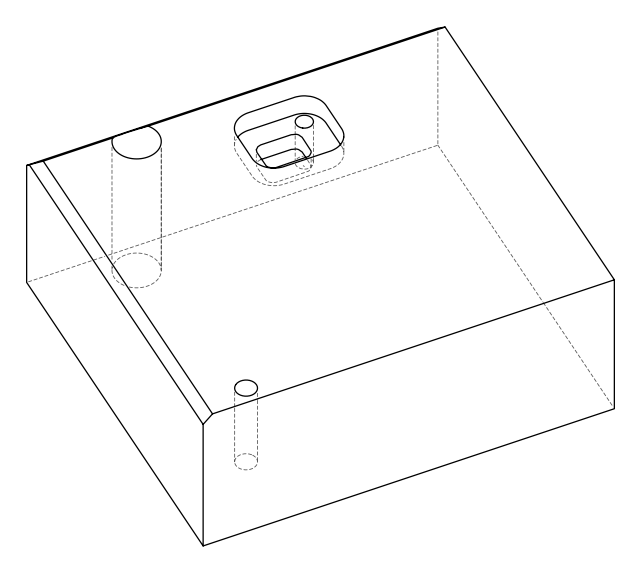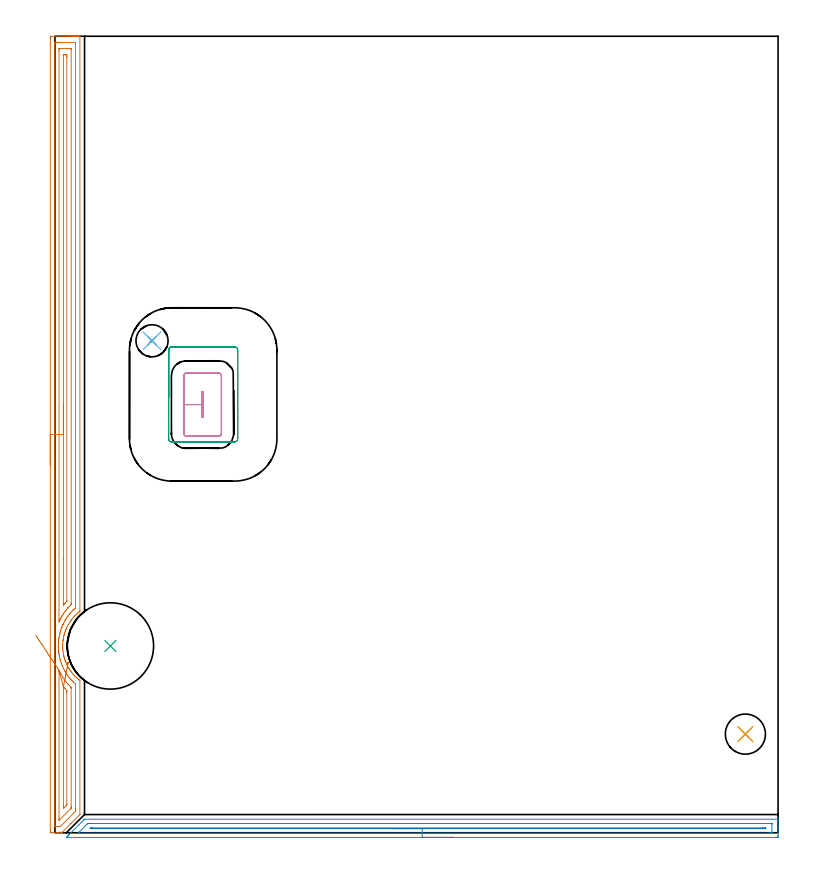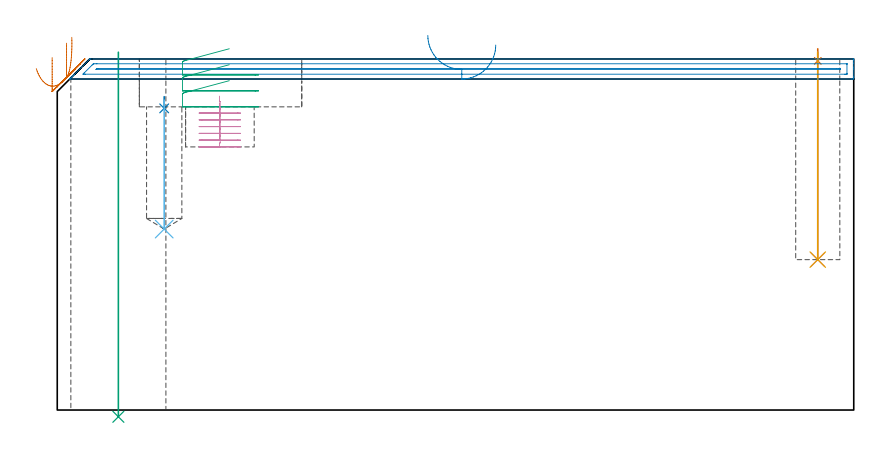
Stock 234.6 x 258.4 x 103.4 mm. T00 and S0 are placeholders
(PLAN: 10 operations, 7 tool changes, 17.6 min)
(1 SPOT_DRILL | STEP1POCKET | NXT0321_9005460120000 | 0.03 min | 1 mm3)
(2 SPOT_DRILL_1 | STEP1POCKET_1 | NXT0321_9005460120000 | 0.03 min | 1487 mm3)
(3 INDEXABLE_INSERT_DRILL_THROUGH_HOLE_FROM_SOLID | STEP1HOLE | NXT0302_027 | 0.43 min | 63641 mm3)
(4 DRILL_BLIND_HOLE_INTO_CENTER | STEP1POCKET | UGT0301_480 | 0.25 min | 3249 mm3)
(5 DRILL_TO_ENLARGE_BLIND_HOLE | STEP1POCKET | UGT0301_374 | 0.25 min | 4584 mm3)
(6 DRILL_BLIND_HOLE_INTO_CENTER_1 | STEP1POCKET_1 | UGT0301_217 | 0.16 min | 2940 mm3)
(7 AREA_MILL | FG_CHAMFER_SURFACE | UGT0205_001 | 8.3 min | 11707 mm3)
(8 AREA_MILL_1 | FG_CHAMFER_SURFACE_1 | UGT0205_001 | 5.62 min | 3955 mm3)
(9 MILL_RECTANGULAR_POCKET | POCKET_RECTANGULAR_STRAIGHT | UGT0201_109 | Follow Part, ap 6.35, ae 75% | 1 min | 34061 mm3)
(10 MILL_RECTANGULAR_POCKET_1 | POCKET_RECTANGULAR_STRAIGHT_1 | UGT0201_126 | Follow Part, ap 2, ae 75% | 1.53 min | 6540 mm3)
(TOOL NXT0321_9005460120000 | NC Spot Drill, 142deg, 12mm, Carbide, Uncoated | D12 PA142 FL30 Z2)
(TOOL NXT0302_027 | Index. Insert Drill 28mm [880-D2800L32-05] | D28 PA176 FL140 Z2)
(TOOL UGT0301_480 | Carbide Drill 8.5 mm | D8.5 PA118 FL75 Z2)
(TOOL UGT0301_374 | Twist Drill Flat Bottom 13 mm | D13 PA180 FL101 Z2)
(TOOL UGT0301_217 | Twist Drill 10.4 mm | D10.4 PA118 FL82 Z2)
(TOOL UGT0205_001 | Chamfer Mill 20 x 3 x 45 deg. | D20 FL50 Z2)
(TOOL UGT0201_109 | End Mill 25.4 mm | D25.4 FL25 Z2)
(TOOL UGT0201_126 | Carbide End Mill 8.0 | D8 FL15 Z4)
(OP 1 SPOT_DRILL)
G17 G21 G94 G90
T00 M6
G54
G17 G0 G90 X224. Y32. S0 M3
G43 Z113.4 H0
G94 G81 G98 Z102.836 F250. R106.4
G80
M5
M2
(OP 2 SPOT_DRILL_1)
G17 G21 G94 G90
T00 M6
G54
G17 G0 G90 X31.5 Y159.6 S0 M3
G43 Z113.4 H0
G94 G81 G98 Z88.852 F250. R92.3
G80
M5
M2
(OP 3 INDEXABLE_INSERT_DRILL_THROUGH_HOLE_FROM_SOLID)
G17 G21 G94 G90
T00 M6
G54
G17 G0 G90 X18. Y60.6 S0 M3
G43 Z113.4 H1
G94 G81 G98 Z-1.989 F250. R105.4
G80
M5
M2
(OP 4 DRILL_BLIND_HOLE_INTO_CENTER)
G17 G21 G94 G90
T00 M6
G54
G17 G0 G90 X224. Y32. S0 M3
G43 Z113.4 H0
G94 G81 G98 Z44.3 F250. R105.4
G80
M5
M2
(OP 5 DRILL_TO_ENLARGE_BLIND_HOLE)
G17 G21 G94 G90
T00 M6
G54
G17 G0 G90 X224. Y32. S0 M3
G43 Z113.4 H0
G94 G73 G98 Z44.3 F250. Q11.82 R105.4
G80
M5
M2
(OP 6 DRILL_BLIND_HOLE_INTO_CENTER_1)
G17 G21 G94 G90
T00 M6
G54
G17 G0 G90 X31.5 Y159.6 S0 M3
G43 Z113.4 H0
G94 G81 G98 Z53.3 F250. R91.3
G80
M5
M2
(OP 7 AREA_MILL)
G17 G21 G94 G90
T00 M6
G54
G17 G0 G90 X-1.5 Y119.2 S1061 M3
G43 Z113.4 H0
Z103.8
G94 G1 Y119.238 Z102.928 F250.
Y119.352 Z102.064
Y119.541 Z101.212
Y119.803 Z100.38
Y120.137 Z99.574
Y120.54 Z98.8
Y121.008 Z98.064
Y121.54 Z97.372
Y122.129 Z96.729
Y122.772 Z96.14
Y123.464 Z95.608
Y124.2 Z95.14
Y124.974 Z94.737
Y125.78 Z94.403
Y126.612 Z94.141
Y127.464 Z93.952
Y128.328 Z93.838
Y129.2 Z93.8
X-1.499 Y257.787 Z93.801
X-1.496 Y258.199 Z93.802
X-1.492 Y258.39 Z93.805
X-1.092 Y258.4 Z94.205
X5.057 Z100.351
X5.608 Z100.905
X5.935 Z101.231
X6.487 Z101.783
X6.813 Z102.108
X7.467 Z102.767
X7.796 Z103.096
X7.95 Y258.398 Z103.242
X8.098 Y258.39 Z103.388
X8.1 Y258.234 Z103.4
Y72.05
X8.099 Y71.806 Z103.386
X7.806 Y71.568 Z103.104
X7.74 Y71.516 Z103.038
X7.387 Y71.225 Z102.686
X7.354 Y71.198 Z102.653
X7.309 Y71.157 Z102.608
X7.253 Y71.105 Z102.549
X6.946 Y70.825 Z102.245
X6.546 Y70.441 Z101.846
X6.415 Y70.306 Z101.715
X6.039 Y69.893 Z101.339
X5.673 Y69.472 Z100.973
X5.626 Y69.414 Z100.925
X5.288 Y68.971 Z100.584
X4.96 Y68.521 Z100.259
X4.801 Y68.282 Z100.099
X4.404 Y67.629 Z99.701
X3.927 Y66.754 Z99.227
X3.716 Y66.292 Z99.014
X3.593 Y66.003 Z98.892
X3.527 Y65.844 Z98.823
X3.357 Y65.399 Z98.652
X3.201 Y64.952 Z98.498
X3.055 Y64.488 Z98.353
X3.047 Y64.46 Z98.345
X2.94 Y64.06 Z98.239
X2.834 Y63.614 Z98.133
X2.822 Y63.558 Z98.122
X2.743 Y63.167 Z98.04
X2.667 Y62.722 Z97.965
X2.654 Y62.622 Z97.952
X2.612 Y62.275 Z97.904
X2.608 Y62.227 Z97.899
X2.533 Y61.383 Z97.829
X2.521 Y60.843 Z97.807
X2.513 Y60.585 Z97.803
X2.51 Y60.49 Z97.804
X2.514 Y60.234 Z97.808
Y60.141 Z97.811
X2.517 Y60.044 Z97.812
X2.546 Y59.598 Z97.839
X2.552 Y59.549 Z97.843
X2.64 Y58.706 Z97.938
X2.79 Y57.813 Z98.088
X2.885 Y57.366 Z98.183
X2.898 Y57.316 Z98.195
X2.996 Y56.921 Z98.295
X3.054 Y56.711 Z98.354
X3.147 Y56.423 Z98.446
X3.274 Y56.029 Z98.574
X3.3 Y55.957 Z98.6
X3.439 Y55.581 Z98.734
X3.459 Y55.53 Z98.754
X3.52 Y55.377 Z98.817
X3.617 Y55.136 Z98.913
X3.768 Y54.79 Z99.066
X3.928 Y54.447 Z99.226
X3.984 Y54.337 Z99.283
X4.032 Y54.244 Z99.33
X4.529 Y53.352 Z99.827
X4.562 Y53.298 Z99.86
X4.661 Y53.133 Z99.96
X4.801 Y52.918 Z100.099
X4.951 Y52.702 Z100.246
X5.057 Y52.548 Z100.353
X5.117 Y52.459 Z100.415
X5.39 Y52.091 Z100.69
X5.674 Y51.729 Z100.972
X5.713 Y51.681 Z101.013
X5.808 Y51.567 Z101.107
X6.173 Y51.158 Z101.47
X6.399 Y50.917 Z101.696
X6.548 Y50.758 Z101.845
X6.629 Y50.675 Z101.927
X7.02 Y50.306 Z102.319
X7.092 Y50.242 Z102.391
X7.253 Y50.099 Z102.549
X7.336 Y50.024 Z102.634
X7.42 Y49.949 Z102.719
X7.617 Y49.782 Z102.917
X7.687 Y49.726 Z102.987
X7.831 Y49.61 Z103.13
X7.969 Y49.503 Z103.266
X8.094 Y49.402 Z103.392
X8.1 Y49.279 Z103.4
Y5.97
X8.095 Y5.905 Z103.391
X8.047 Y5.846 Z103.344
X5.15 Y2.95 Z100.45
X2.367 Y0.166 Z97.666
X2.309 Y0.109 Z97.608
X2.2 Y0.01 Z97.495
X2.095 Y0. Z97.394
X1.982 Z97.282
X1.319 Z96.618
X0.665 Z95.96
X-0.54 Z94.757
X-1.092 Y0.001 Z94.203
X-1.308 Y0.004 Z93.987
X-1.491 Y0.01 Z93.804
X-1.496 Y0.202 Z93.801
X-1.499 Y0.613
X-1.5 Y129.2 Z93.8
X-0.086 Z95.214
X-0.085 Y255.871 Z95.215
X-0.084 Y256.001 Z95.216
X-0.079 Y256.373 Z95.221
X0.281 Y256.392 Z95.581
X0.665 Y256.397 Z95.965
X1.151 Y256.4 Z96.451
X1.543 Z96.843
X6.609 Z101.909
X6.64 Y256.399 Z101.94
X6.672 Y256.395 Z101.972
X6.679 Y256.391 Z101.979
X6.682 Y256.385 Z101.982
X6.684 Y256.358 Z101.984
X6.685 Y256.131 Z101.985
X6.686 Y256.001 Z101.986
Y73.836
X6.684 Y73.075 Z101.984
X6.681 Y73.009 Z101.981
X6.679 Y72.98 Z101.979
X6.652 Y72.943 Z101.952
X6.28 Y72.593 Z101.58
X5.935 Y72.269 Z101.235
X5.825 Y72.162 Z101.125
X5.712 Y72.05 Z101.012
X5.394 Y71.707 Z100.694
X5.057 Y71.337 Z100.357
X4.973 Y71.242 Z100.273
X4.901 Y71.157 Z100.201
X4.576 Y70.753 Z99.876
X4.199 Y70.264 Z99.499
X4.178 Y70.235 Z99.478
X3.829 Y69.726 Z99.129
X3.602 Y69.371 Z98.902
X3.486 Y69.182 Z98.786
X3.3 Y68.871 Z98.6
X3.16 Y68.621 Z98.46
X3.082 Y68.478 Z98.382
X2.852 Y68.041 Z98.152
X2.626 Y67.585 Z97.926
X2.586 Y67.502 Z97.886
X2.56 Y67.445 Z97.86
X2.422 Y67.126 Z97.722
X2.296 Y66.82 Z97.596
X2.246 Y66.692 Z97.546
X2.055 Y66.172 Z97.355
X1.926 Y65.799 Z97.226
X1.833 Y65.504 Z97.133
X1.661 Y64.906 Z96.961
X1.543 Y64.455 Z96.843
X1.463 Y64.095 Z96.763
X1.446 Y64.013 Z96.746
X1.324 Y63.343 Z96.624
X1.287 Y63.12 Z96.587
X1.215 Y62.561 Z96.515
X1.185 Y62.227 Z96.485
X1.144 Y61.74 Z96.444
X1.122 Y61.334 Z96.422
X1.107 Y60.885 Z96.407
X1.1 Y60.442 Z96.4
X1.108 Y59.991 Z96.408
X1.133 Y59.549 Z96.433
X1.179 Y59.026 Z96.479
X1.219 Y58.656 Z96.519
X1.253 Y58.362 Z96.553
X1.306 Y58.004 Z96.606
X1.347 Y57.763 Z96.647
X1.414 Y57.388 Z96.714
X1.505 Y56.908 Z96.805
X1.513 Y56.87 Z96.813
X1.543 Y56.734 Z96.843
X1.697 Y56.133 Z96.997
X1.716 Y56.064 Z97.016
X1.742 Y55.977 Z97.042
X1.834 Y55.681 Z97.134
X2.035 Y55.084 Z97.335
X2.333 Y54.281 Z97.633
X2.37 Y54.191 Z97.67
X2.422 Y54.068 Z97.722
X2.708 Y53.444 Z98.008
X2.778 Y53.298 Z98.078
X3.198 Y52.509 Z98.498
X3.3 Y52.327 Z98.6
X3.603 Y51.821 Z98.903
X3.804 Y51.512 Z99.104
X4.178 Y50.974 Z99.478
X4.442 Y50.619 Z99.742
X4.714 Y50.273 Z100.014
X5.057 Y49.864 Z100.357
X5.178 Y49.726 Z100.478
X5.545 Y49.333 Z100.845
X5.935 Y48.932 Z101.235
X6.034 Y48.833 Z101.334
X6.679 Y48.231 Z101.979
X6.681 Y48.212 Z101.981
X6.684 Y48.165 Z101.984
X6.685 Y48.07 Z101.985
X6.686 Y47.94 Z101.986
X6.685 Y7.756 Z101.985
X6.679 Y7. Z101.979
X6.674 Y6.936 Z101.974
X6.609 Y6.863 Z101.909
X6.271 Y6.522 Z101.571
X5.935 Y6.185 Z101.235
X2.148 Y2.399 Z97.448
X1.838 Y2.099 Z97.138
X1.737 Y2.01 Z97.037
X1.543 Y2.007 Z96.843
X1.056 Y2.001 Z96.356
X-0.009 Z95.291
X-0.04 Y2.002 Z95.26
X-0.072 Y2.005 Z95.228
X-0.079 Y2.009 Z95.221
X-0.082 Y2.015 Z95.218
X-0.084 Y2.042 Z95.216
X-0.086 Y2.269 Z95.214
Y2.399
Y129.2
X1.328 Z96.628
X1.329 Y253.541 Z96.629
X1.33 Y254.215 Z96.63
X1.332 Y254.324 Z96.632
X1.335 Y254.376 Z96.635
X1.34 Y254.391 Z96.64
X1.366 Y254.396 Z96.666
X1.543 Y254.398 Z96.843
X2.24 Y254.4 Z97.54
X3.997 Z99.297
X4.875 Z100.175
X5.057 Y254.398 Z100.357
X5.238 Y254.393 Z100.538
X5.259 Y254.39 Z100.559
X5.265 Y254.381 Z100.565
X5.268 Y254.346 Z100.568
X5.27 Y254.288 Z100.57
X5.271 Y254.215 Z100.571
Y253.997
Y74.511
X5.268 Y74.292 Z100.568
X5.264 Y74.147 Z100.564
X5.26 Y74.051 Z100.56
X5.229 Y74.019 Z100.529
X5.047 Y73.836 Z100.347
X4.622 Y73.386 Z99.922
X4.21 Y72.943 Z99.51
X4.195 Y72.926 Z99.495
X4.178 Y72.907 Z99.478
X3.795 Y72.44 Z99.095
X3.481 Y72.05 Z98.781
X3.402 Y71.947 Z98.702
X3.3 Y71.808 Z98.6
X2.84 Y71.157 Z98.14
X2.674 Y70.9 Z97.974
X2.422 Y70.502 Z97.722
X2.332 Y70.355 Z97.632
X2.279 Y70.264 Z97.579
X2.013 Y69.786 Z97.313
X1.786 Y69.371 Z97.086
X1.702 Y69.21 Z97.002
X1.543 Y68.892 Z96.843
X1.41 Y68.614 Z96.71
X1.344 Y68.478 Z96.644
X1.338 Y68.473 Z96.638
X1.334 Y68.472 Z96.634
X1.331 Y68.478 Z96.631
X1.33 Y68.491 Z96.63
X1.329 Y68.696 Z96.629
X1.328 Y69.371 Z96.628
Y129.2
X2.743 Z98.043
Y252.103
X2.745 Y252.292 Z98.045
X2.747 Y252.36 Z98.047
X2.75 Y252.39 Z98.05
X2.77 Y252.392 Z98.07
X2.875 Y252.396 Z98.175
X3.3 Y252.4 Z98.6
X3.329 Z98.629
X3.725 Y252.397 Z99.025
X3.823 Y252.393 Z99.123
X3.845 Y252.39 Z99.145
X3.851 Y252.381 Z99.151
X3.853 Y252.346 Z99.153
X3.855 Y252.266 Z99.155
X3.857 Y251.863 Z99.157
Y251.537
Y75.339
X3.856 Y75.197 Z99.156
X3.853 Y75.127 Z99.153
X3.85 Y75.095 Z99.15
X3.837 Y75.076 Z99.137
X3.42 Y74.607 Z98.72
X3.3 Y74.469 Z98.6
X3.012 Y74.129 Z98.312
X2.764 Y73.836 Z98.064
X2.759 Z98.059
X2.75 Z98.05
X2.746 Y74.141 Z98.046
X2.744 Y74.402 Z98.044
X2.743 Y88.772 Z98.043
Y129.2
Y130.072 Z98.081
Y130.936 Z98.195
Y131.788 Z98.383
Y132.62 Z98.646
Y133.426 Z98.98
Y134.2 Z99.382
Y134.936 Z99.851
Y135.628 Z100.382
Y136.271 Z100.972
Y136.86 Z101.615
Y137.392 Z102.307
Y137.86 Z103.043
Y138.263 Z103.816
Y138.597 Z104.622
Y138.859 Z105.454
Y139.048 Z106.306
Y139.162 Z107.171
Y139.2 Z108.043
G0 Z113.4
X-6.173 Y64.021
Z100.552
G1 X-5.921 Y63.642 Z99.807
X-5.635 Y63.21 Z99.105
X-5.317 Y62.729 Z98.451
X-4.967 Y62.202 Z97.85
X-4.591 Y61.634 Z97.306
X-4.189 Y61.028 Z96.823
X-3.766 Y60.389 Z96.406
X-3.324 Y59.723 Z96.057
X-2.867 Y59.034 Z95.779
X-2.399 Y58.327 Z95.574
X-1.922 Y57.608 Z95.444
X-1.441 Y56.882 Z95.389
X-0.96 Y56.155 Z95.411
X-0.481 Y55.432 Z95.508
X-0.008 Y54.72 Z95.681
X0.454 Y54.022 Z95.928
X0.903 Y53.345 Z96.246
X1.334 Y52.694 Z96.634
X1.393 Y52.605 Z96.693
X1.447 Y52.503 Z96.747
X1.493 Y52.405 Z96.793
X1.543 Y52.302 Z96.843
X1.965 Y51.512 Z97.265
X2.422 Y50.689 Z97.722
X2.462 Y50.619 Z97.762
X2.522 Y50.517 Z97.822
X3.063 Y49.726 Z98.363
X3.3 Y49.395 Z98.6
X3.731 Y48.833 Z99.031
X4.178 Y48.301 Z99.478
X4.506 Y47.94 Z99.806
X5.057 Y47.362 Z100.357
X5.21 Y47.203 Z100.51
X5.248 Y47.161 Z100.548
X5.265 Y47.141 Z100.565
X5.267 Y47.119 Z100.567
X5.269 Y47.047 Z100.569
X5.271 Y46.829 Z100.571
Y8.432
X5.268 Y8.094 Z100.568
X5.265 Y8.01 Z100.565
X5.262 Y7.974 Z100.562
X5.232 Y7.94 Z100.532
X5.058 Y7.756 Z100.358
X1.514 Y4.214 Z96.814
X1.484 Y4.185 Z96.784
X1.414 Y4.125 Z96.714
X1.335 Y4.083 Z96.635
X1.332 Y4.185 Z96.632
X1.33 Y4.279 Z96.63
X1.329 Y4.403 Z96.629
X1.328 Y5.078 Z96.628
X1.329 Y52.405 Z96.629
Y52.503
X1.332 Y52.62 Z96.632
X1.334 Y52.694 Z96.634
X2.749 Y47.366 Z98.049
X2.774 Y47.34 Z98.074
X2.874 Y47.225 Z98.174
X3.027 Y47.047 Z98.327
X3.3 Y46.734 Z98.6
X3.819 Y46.154 Z99.119
X3.85 Y46.114 Z99.15
X3.853 Y46.082 Z99.153
X3.855 Y46.012 Z99.155
X3.857 Y45.871 Z99.157
Y45.587
Y9.259
X3.855 Y9.118 Z99.155
X3.853 Y9.047 Z99.153
X3.85 Y9.016 Z99.15
X3.837 Y8.997 Z99.137
X3.5 Y8.649 Z98.8
X2.956 Y8.106 Z98.256
X2.853 Y8.006 Z98.153
X2.787 Y7.946 Z98.087
X2.749 Y7.913 Z98.049
X2.747 Y7.979 Z98.047
X2.745 Y8.1 Z98.045
X2.743 Y8.323 Z98.043
Y8.649
X2.744 Y47.047 Z98.044
X2.746 Y47.32 Z98.046
X2.748 Y47.358 Z98.048
X2.749 Y47.366 Z98.049
X2.914 Y48.198 Z98.252
X3.074 Y49.01 Z98.528
X3.229 Y49.795 Z98.876
X3.377 Y50.548 Z99.291
X3.518 Y51.262 Z99.772
X3.65 Y51.932 Z100.315
X3.773 Y52.553 Z100.915
X3.885 Y53.121 Z101.568
X3.985 Y53.63 Z102.269
X4.074 Y54.078 Z103.012
X4.149 Y54.461 Z103.792
X4.211 Y54.775 Z104.604
X4.259 Y55.019 Z105.44
X4.293 Y55.19 Z106.295
X4.312 Y55.288 Z107.162
X4.317 Y55.311 Z108.034
X4.307 Y55.259 Z108.904
X4.282 Y55.133 Z109.767
G0 Z113.4
M5
M2
(OP 8 AREA_MILL_1)
G17 G21 G94 G90
T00 M6
G54
G17 G0 G90 X129.15 Y-1.5 S1061 M3
G43 Z113.4 H0
Z107.5
G94 G1 X129.112 Z106.628 F250.
X128.998 Z105.764
X128.809 Z104.912
X128.547 Z104.08
X128.213 Z103.274
X127.81 Z102.5
X127.342 Z101.764
X126.81 Z101.072
X126.221 Z100.429
X125.578 Z99.84
X124.886 Z99.308
X124.15 Z98.84
X123.376 Z98.437
X122.57 Z98.103
X121.738 Z97.841
X120.886 Z97.652
X120.022 Z97.538
X119.15 Z97.5
X3.759
X3.706 Y-1.498
X3.712 Y-1.487 Z97.51
X4.029 Y-1.169 Z97.826
X4.179 Y-1.02 Z97.977
X4.322 Y-0.877 Z98.12
X4.466 Y-0.732 Z98.263
X4.605 Y-0.594 Z98.404
X4.768 Y-0.431 Z98.567
X4.902 Y-0.296 Z98.7
X5.032 Y-0.167 Z98.83
X9.361 Y4.161 Z103.16
X9.564 Y4.362 Z103.358
X9.605 Y4.396 Z103.39
X9.683 Y4.4 Z103.4
X234.425
X234.59 Y4.398 Z103.389
X234.597 Y4.273 Z103.265
X234.6 Y4.141 Z103.14
Y3.879 Z102.878
Y3.196 Z102.19
Y1.981 Z100.978
Y1.45 Z100.444
Y-0.903 Z98.093
X234.596 Y-1.169 Z97.828
X234.59 Y-1.493 Z97.504
X234.314 Y-1.497 Z97.501
X233.978 Y-1.5 Z97.5
X119.15
Y-0.086 Z98.914
X8.291
X7.896 Y-0.084 Z98.916
X7.677 Y-0.082 Z98.918
X7.59 Y-0.079 Z98.921
X7.628 Y-0.034 Z98.966
X7.692 Y0.037 Z99.037
X7.896 Y0.246 Z99.246
X10.272 Y2.621 Z101.621
X10.577 Y2.922 Z101.922
X10.637 Y2.975 Z101.975
X10.685 Y2.979 Z101.979
X10.795 Y2.982 Z101.982
X11.47 Y2.985 Z101.985
X11.685 Y2.986 Z101.986
X232.406 Y2.985 Z101.985
X232.545 Y2.984 Z101.984
X232.578 Y2.982 Z101.982
X232.588 Y2.979 Z101.979
X232.592 Y2.972 Z101.972
X232.596 Y2.942 Z101.942
X232.599 Y2.797 Z101.797
Y0.178 Z99.178
X232.596 Y0.045 Z99.045
X232.59 Y-0.061 Z98.939
X232.585 Y-0.08 Z98.92
X232.572 Y-0.081 Z98.919
X232.53 Y-0.083 Z98.917
X232.191 Y-0.085 Z98.915
X231.976 Y-0.086 Z98.914
X119.15
Y1.328 Z100.328
X11.594 Y1.329 Z100.329
X11.496 Y1.33 Z100.33
X11.47 Y1.332 Z100.332
X11.454 Y1.334 Z100.334
X11.461 Y1.35 Z100.35
X11.47 Y1.369 Z100.369
X11.511 Y1.411 Z100.411
X11.55 Y1.45 Z100.45
X11.643 Y1.535 Z100.535
X11.663 Y1.552 Z100.552
X11.702 Y1.565 Z100.565
X11.866 Y1.568 Z100.568
X12.115 Y1.571 Z100.571
X229.51 Y1.572 Z100.572
X230.281 Y1.57 Z100.57
X230.404 Y1.568 Z100.568
X230.527 Y1.565 Z100.565
X230.591 Y1.559 Z100.559
X230.594 Y1.514 Z100.514
X230.595 Y1.45 Z100.45
X230.592 Y1.355 Z100.355
X230.59 Y1.337 Z100.337
X230.568 Y1.334 Z100.334
X230.526 Y1.331 Z100.331
X230.404 Y1.329 Z100.329
X119.15 Y1.328 Z100.328
X118.278 Z100.366
X117.413 Z100.48
X116.562 Z100.669
X115.73 Z100.932
X114.924 Z101.265
X114.15 Z101.668
X113.414 Z102.137
X112.722 Z102.668
X112.079 Z103.257
X111.49 Z103.901
X110.958 Z104.593
X110.49 Z105.328
X110.087 Z106.102
X109.753 Z106.908
X109.491 Z107.74
X109.302 Z108.592
X109.188 Z109.457
X109.15 Z110.328
G0 Z113.4
M5
M2
(OP 9 MILL_RECTANGULAR_POCKET)
G17 G21 G94 G90
T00 M6
G54
G17 G0 G90 X50.666 Y157.6 S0 M3
G43 Z113.4 H0
Z106.403
G94 G1 X37.9 Z102.982 F250.
X37.8 Z102.955
X37.533 Y157.536 Z102.882
X37.293 Y157.401 Z102.808
X37.099 Y157.207 Z102.734
X36.964 Y156.967 Z102.661
X36.9 Y156.7 Z102.587
Y156.6 Z102.56
Y142.2 Z98.702
Y127.8 F500.
G3 X37.9 Y126.8 R1.
G1 X58.3
G3 X59.3 Y127.8 R1.
G1 Y156.6
G3 X58.3 Y157.6 R1.
G1 X37.9
G3 X36.9 Y156.6 R1.
G1 Y142.2
Y141.2
G0 X50.666 Y157.6 Z101.702
G1 X37.9 Z98.281 F250.
X37.8 Z98.254
X37.533 Y157.536 Z98.181
X37.293 Y157.401 Z98.107
X37.099 Y157.207 Z98.034
X36.964 Y156.967 Z97.96
X36.9 Y156.7 Z97.886
Y156.6 Z97.859
Y142.2 Z94.001
Y127.8 F500.
G3 X37.9 Y126.8 R1.
G1 X58.3
G3 X59.3 Y127.8 R1.
G1 Y156.6
G3 X58.3 Y157.6 R1.
G1 X37.9
G3 X36.9 Y156.6 R1.
G1 Y142.2
Y141.2
G0 X50.666 Y157.6 Z97.001
G1 X37.9 Z93.58 F250.
X37.8 Z93.553
X37.533 Y157.536 Z93.48
X37.293 Y157.401 Z93.406
X37.099 Y157.207 Z93.333
X36.964 Y156.967 Z93.259
X36.9 Y156.7 Z93.185
Y156.6 Z93.158
Y142.2 Z89.3
Y127.8 F500.
G3 X37.9 Y126.8 R1.
G1 X58.3
G3 X59.3 Y127.8 R1.
G1 Y156.6
G3 X58.3 Y157.6 R1.
G1 X37.9
G3 X36.9 Y156.6 R1.
G1 Y142.2
Y141.2
G0 Z113.4
M5
M2
(OP 10 MILL_RECTANGULAR_POCKET_1)
G17 G21 G94 G90
T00 M6
G54
G17 G0 G90 X47.8 Y140.332 S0 M3
G43 Z113.4 H0
Z92.455
G94 G1 Y134.7 Z90.946 F250.
X48. Z90.892
Y143.1 Z88.642
X47.8 Z88.588
Y138.9 Z87.463
Y134.7 F500.
X48.
Y143.1
X47.8
Y138.9
X41.8
Y129.5
G3 X42.6 Y128.7 R0.8
G1 X53.2
G3 X54. Y129.5 R0.8
G1 Y148.3
G3 X53.2 Y149.1 R0.8
G1 X42.6
G3 X41.8 Y148.3 R0.8
G1 Y138.9
Y137.9
G0 X47.8 Y140.332 Z90.463
G1 Y134.7 Z88.953 F250.
X48. Z88.9
Y143.1 Z86.649
X47.8 Z86.596
Y138.9 Z85.47
Y134.7 F500.
X48.
Y143.1
X47.8
Y138.9
X41.8
Y129.5
G3 X42.6 Y128.7 R0.8
G1 X53.2
G3 X54. Y129.5 R0.8
G1 Y148.3
G3 X53.2 Y149.1 R0.8
G1 X42.6
G3 X41.8 Y148.3 R0.8
G1 Y138.9
Y137.9
G0 X47.8 Y140.332 Z88.47
G1 Y134.7 Z86.961 F250.
X48. Z86.907
Y143.1 Z84.657
X47.8 Z84.603
Y138.9 Z83.478
Y134.7 F500.
X48.
Y143.1
X47.8
Y138.9
X41.8
Y129.5
G3 X42.6 Y128.7 R0.8
G1 X53.2
G3 X54. Y129.5 R0.8
G1 Y148.3
G3 X53.2 Y149.1 R0.8
G1 X42.6
G3 X41.8 Y148.3 R0.8
G1 Y138.9
Y137.9
G0 X47.8 Y140.332 Z86.478
G1 Y134.7 Z84.968 F250.
X48. Z84.915
Y143.1 Z82.664
X47.8 Z82.61
Y138.9 Z81.485
Y134.7 F500.
X48.
Y143.1
X47.8
Y138.9
X41.8
Y129.5
G3 X42.6 Y128.7 R0.8
G1 X53.2
G3 X54. Y129.5 R0.8
G1 Y148.3
G3 X53.2 Y149.1 R0.8
G1 X42.6
G3 X41.8 Y148.3 R0.8
G1 Y138.9
Y137.9
G0 X47.8 Y140.332 Z84.485
G1 Y134.7 Z82.976 F250.
X48. Z82.922
Y143.1 Z80.672
X47.8 Z80.618
Y138.9 Z79.493
Y134.7 F500.
X48.
Y143.1
X47.8
Y138.9
X41.8
Y129.5
G3 X42.6 Y128.7 R0.8
G1 X53.2
G3 X54. Y129.5 R0.8
G1 Y148.3
G3 X53.2 Y149.1 R0.8
G1 X42.6
G3 X41.8 Y148.3 R0.8
G1 Y138.9
Y137.9
G0 X47.8 Y140.332 Z82.493
G1 Y134.7 Z80.983 F250.
X48. Z80.93
Y143.1 Z78.679
X47.8 Z78.625
Y138.9 Z77.5
Y134.7 F500.
X48.
Y143.1
X47.8
Y138.9
X41.8
Y129.5
G3 X42.6 Y128.7 R0.8
G1 X53.2
G3 X54. Y129.5 R0.8
G1 Y148.3
G3 X53.2 Y149.1 R0.8
G1 X42.6
G3 X41.8 Y148.3 R0.8
G1 Y138.9
Y137.9
G0 Z113.4
M5
M2
